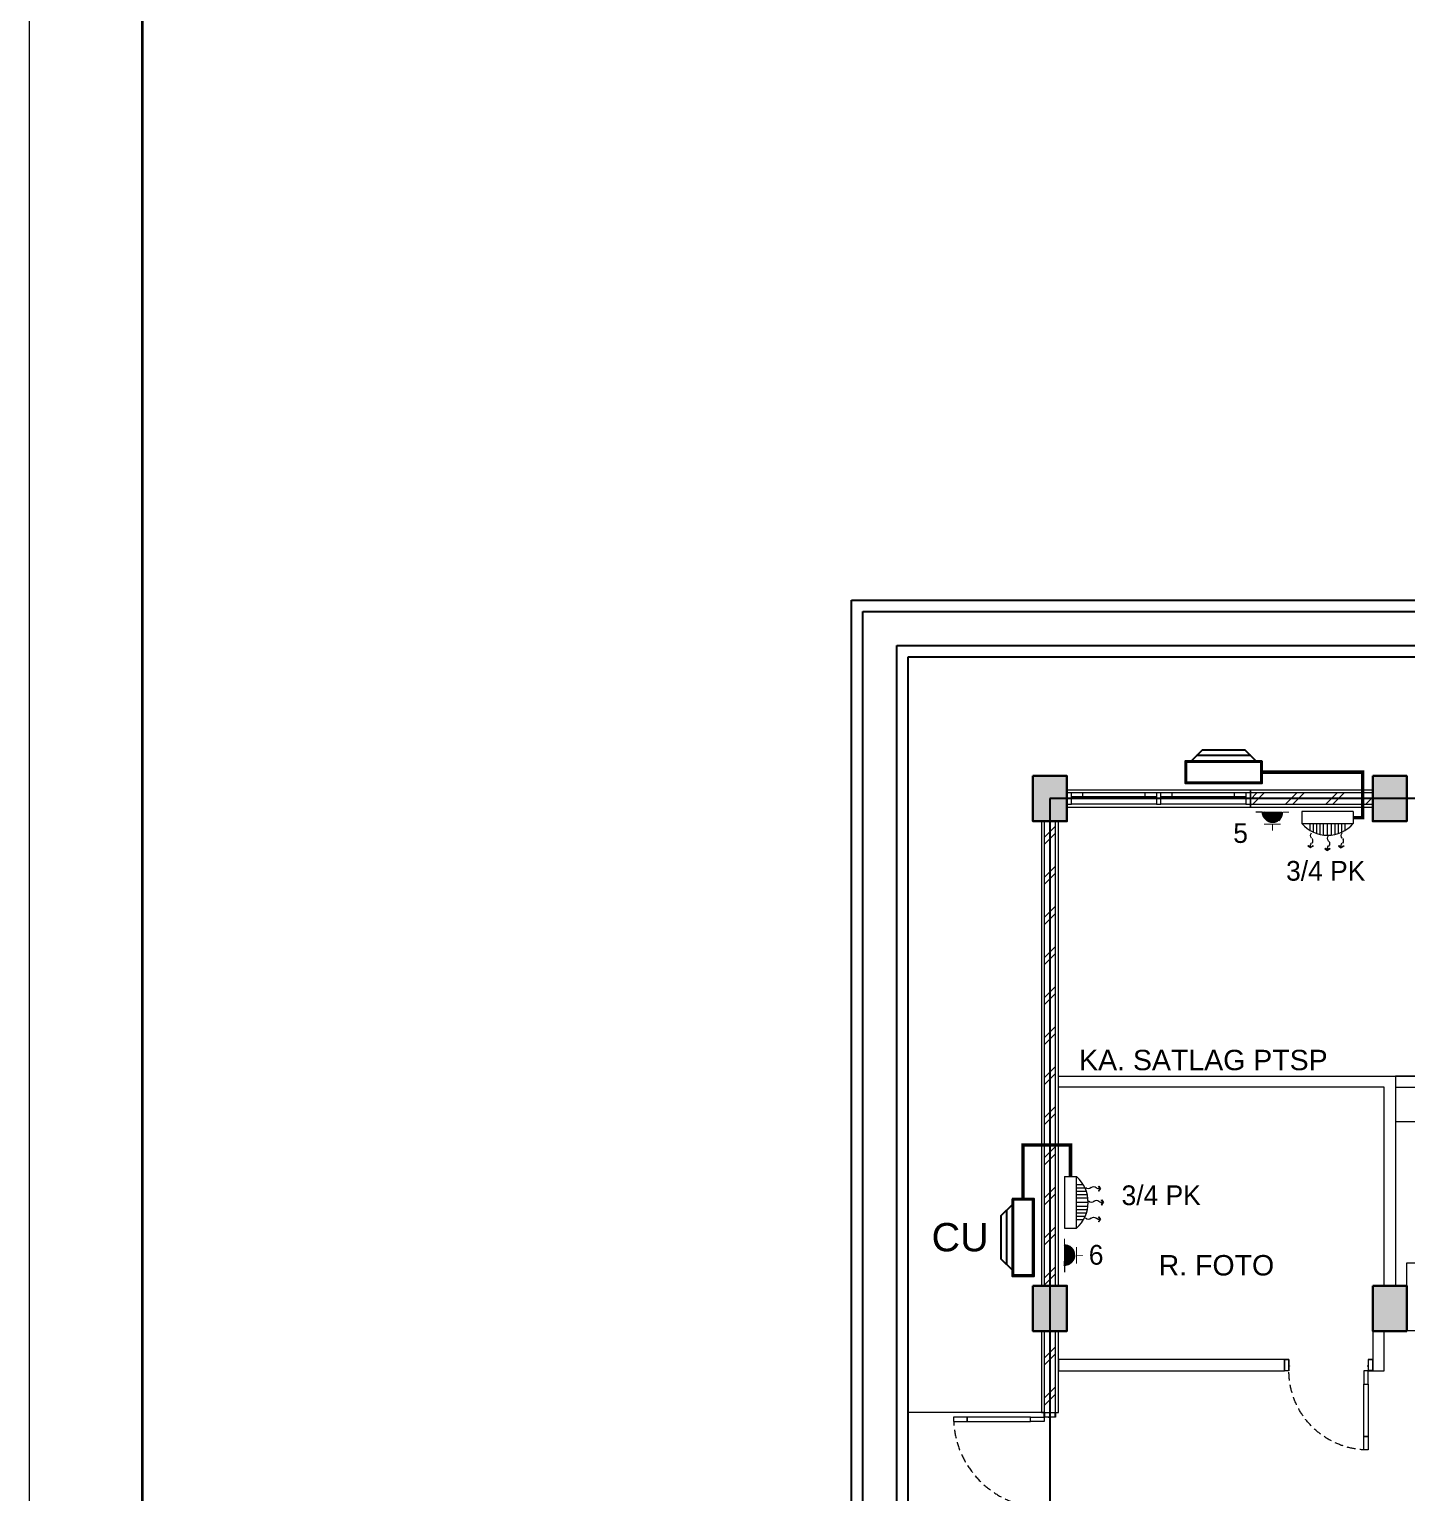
# Model space of a CAD drawing. Header units: millimetres. Extents: x -11 to 19657, y -101 to 50073.
# Drawn here: x 2857 to 5288, y 20580 to 23164 of the extents above; entities that cross this region are included whole.
import ezdxf
from ezdxf.enums import TextEntityAlignment as Align

# ---------------------------------------------------------------- set-up
doc = ezdxf.new("R2010")
doc.units = ezdxf.units.MM
doc.linetypes.add('DASHED', pattern=[0.75, 0.5, -0.25])
doc.linetypes.add('HIDDEN', pattern=[0.375, 0.25, -0.125])
for name, color, linetype in [('AC', 4, 'Continuous'), ('D1', 1, 'Continuous'), ('D2', 3, 'Continuous'), ('potongan', 210, 'Continuous')]:
    doc.layers.add(name, color=color, linetype=linetype)
for name, color, linetype, lineweight in [('ars', 11, 'Continuous', 5), ('dinding', 5, 'Continuous', 15), ('FURNITURE', 163, 'Continuous', 5), ('GRS KOP', 1, 'Continuous', 35), ('KOLOM', 1, 'Continuous', 30), ('kop', 7, 'Continuous', 20), ('kus', 63, 'Continuous', 15), ('LAMPU-LISTRIK', 22, 'Continuous', 0), ('lan', 7, 'Continuous', 15), ('not', 7, 'Continuous', 20), ('Notasi', 2, 'Continuous', 20), ('PARTISI', 190, 'Continuous', 9), ('sol kol', 8, 'Continuous', 0)]:
    doc.layers.add(name, color=color, linetype=linetype, lineweight=lineweight)
doc.layers.add('as', color=1, linetype='Continuous', plot=False)
doc.styles.add('BARU', font='complex.shx')
doc.styles.get("Standard").update_dxf_attribs({"font": 'arial.ttf'})
doc.styles.add('style2', font='verdana.ttf')
pattern_1 = [(45, (6958.166, 18955.88), (-35.35534, 35.35534), []), (45, (6970.666, 18955.88), (-35.35534, 35.35534), [])]

# ---------------------------------------------------------------- blocks, each defined once
blk = doc.blocks.new('K1')
at = {"layer": 'KOLOM'}
blk.add_lwpolyline([(0.2, 0.15), (-0.2, 0.15), (-0.2, -0.15), (0.2, -0.15), (0.2, 0.15)], dxfattribs=at)
blk = doc.blocks.new('P 80')
at = {"linetype": 'HIDDEN', "ltscale": 0.3}
blk.add_lwpolyline([(-0.84, 0.1, -0.414214), (-0.04, 0.9, -1.303225)], format="xyb", dxfattribs=at)
for points in [[(-0.04, 0.9), (-0.08, 0.9), (-0.08, 0.78), (-0.04, 0.78)], [(-0.04, 0.78), (-0.08, 0.78), (-0.08, 0.22), (-0.04, 0.22)], [(-0.04, 0.1), (-0.08, 0.1), (-0.08, 0.22), (-0.04, 0.22)], [(-0.835, 0.06), (-0.84, 0.06), (-0.84, 0.061), (-0.84, 0.1), (-0.88, 0.1), (-0.88, 0), (-0.84, 0), (-0.84, 0.056), (-0.835, 0.058)], [(-0.842, 0.002), (-0.878, 0.002), (-0.878, 0.098), (-0.842, 0.098)], [(-0.045, 0.06), (-0.04, 0.06), (-0.04, 0.061), (-0.04, 0.1), (0, 0.1), (0, 0), (-0.04, 0), (-0.04, 0.056), (-0.045, 0.058)], [(-0.038, 0.002), (-0.002, 0.002), (-0.002, 0.098), (-0.038, 0.098)]]:
    blk.add_lwpolyline(points, close=True)
blk = doc.blocks.new('P 70')
at = {"linetype": 'HIDDEN', "ltscale": 0.3}
blk.add_lwpolyline([(-0.74, 0.1, -0.414214), (-0.04, 0.8, -1.303225)], format="xyb", dxfattribs=at)
for points in [[(-0.04, 0.8), (-0.08, 0.8), (-0.08, 0.68), (-0.04, 0.68)], [(-0.04, 0.68), (-0.08, 0.68), (-0.08, 0.22), (-0.04, 0.22)], [(-0.04, 0.1), (-0.08, 0.1), (-0.08, 0.22), (-0.04, 0.22)], [(-0.735, 0.06), (-0.74, 0.06), (-0.74, 0.061), (-0.74, 0.1), (-0.78, 0.1), (-0.78, 0), (-0.74, 0), (-0.74, 0.056), (-0.735, 0.058)], [(-0.742, 0.002), (-0.778, 0.002), (-0.778, 0.098), (-0.742, 0.098)], [(-0.045, 0.06), (-0.04, 0.06), (-0.04, 0.061), (-0.04, 0.1), (0, 0.1), (0, 0), (-0.04, 0), (-0.04, 0.056), (-0.045, 0.058)], [(-0.038, 0.002), (-0.002, 0.002), (-0.002, 0.098), (-0.038, 0.098)]]:
    blk.add_lwpolyline(points, close=True)
blk = doc.blocks.new('KR 02')
for p, q in [((-0.516, 0.198), (-0.501, 0.2)), ((-0.431, 0.207), (-0.088, 0.241)), ((0, 0.162), (0, -0.162)), ((-0.516, -0.198), (-0.501, -0.2)), ((-0.431, -0.207), (-0.088, -0.241))]:
    blk.add_line(p, q)
for centre, radius, start, end in [((0.127, 0), 0.705, 166.8763, 193.1237), ((-0.511, 0.149), 0.05, 95.7106, 166.8763), ((0.127, 0), 0.645, 163.134, 196.866), ((-0.5, 0.19), 0.01, 343.134, 95.7106), ((0.127, 0), 0.625, 164.1329, 195.8671), ((-0.426, 0.157), 0.05, 95.7106, 164.1329), ((-0.08, 0.162), 0.08, 0, 95.7106), ((-0.511, -0.149), 0.05, 193.1237, 264.2894), ((-0.5, -0.19), 0.01, 264.2894, 16.866), ((-0.426, -0.157), 0.05, 195.8671, 264.2894), ((-0.08, -0.162), 0.08, 264.2894, 0)]:
    blk.add_arc(centre, radius, start, end)
blk = doc.blocks.new('PTSP')
blk.add_lwpolyline([(3.67, 0), (0, 0), (0, -0.4), (3.67, -0.4)], close=True)
blk.add_lwpolyline([(5.05, -0.1), (5.05, -1.648, -0.414214), (4.45, -2.248), (0.1, -2.248), (0.1, -1.648), (4.45, -1.648), (4.45, -0.1)], format="xyb")
at = {"rotation": 270}
for p in [(0.434, -1.315), (0.434, -1.315), (1.434, -1.315), (1.434, -1.315), (2.434, -1.315), (2.434, -1.315), (3.434, -1.315), (3.434, -1.315)]:
    blk.add_blockref('KR 02', p, dxfattribs=at)
at = {"xscale": -1, "rotation": 270}
for p in [(0.434, -2.581), (1.434, -2.581), (1.434, -2.581), (2.434, -2.581), (2.434, -2.581), (3.434, -2.581), (3.434, -2.581)]:
    blk.add_blockref('KR 02', p, dxfattribs=at)
blk = doc.blocks.new('NOTASI RUANG')
at = {"layer": 'not'}
for height, p in [(0.26, (-0.011, 0.3)), (0.175, (-0.009, -0.017))]:
    blk.add_attdef('RUANG', text='', height=height, dxfattribs=at).set_placement(p, align=Align.MIDDLE_CENTER)
blk = doc.blocks.new('H')
at = {"layer": 'LAMPU-LISTRIK', "ltscale": 2}
blk.add_line((2116771, -303777), (2116700, -303777), dxfattribs=at)
at = {"layer": 'LAMPU-LISTRIK', "ltscale": 2, "const_width": 10}
for points in [[(2116880, -303647), (2116880, -303577)], [(2116970, -303647), (2116790, -303647)], [(2116700, -303777), (2116771, -303777)], [(2117060, -303777), (2116989, -303777)]]:
    blk.add_lwpolyline(points, dxfattribs=at)
blk.add_lwpolyline([(2116989, -303777, 1), (2116771, -303777)], format="xyb", dxfattribs=at)
blk = doc.blocks.new('01AROR1k')
for points in [[(21, 21), (16, 26), (0, 0)], [(21, -21), (16, -26), (0, 0)]]:
    blk.add_lwpolyline(points, close=True)
for centre, radius, start, end in [((13, 44), 46, 253.9459, 313.0849), ((68, -15), 35.6, 46.9151, 133.0849), ((120, 40), 40.1, 226.9151, 313.0849)]:
    blk.add_arc(centre, radius, start, end)
blk = doc.blocks.new('FDS')
at = {"layer": 'LAMPU-LISTRIK', "color": 2}
for p, q in [((4834.5, 21594.7), (4834.5, 21573.6)), ((4925.4, 21594.7), (4834.5, 21594.7)), ((4834.5, 21573.6), (4925.4, 21573.6)), ((4849, 21561.6), (4849, 21573.6)), ((4854.9, 21558.5), (4854.9, 21573.6)), ((4861, 21556.1), (4861, 21573.6)), ((4866.8, 21554.5), (4866.8, 21573.6)), ((4872.8, 21553.5), (4872.8, 21573.6)), ((4880, 21553.1), (4880, 21573.6)), ((4887.1, 21553.5), (4887.1, 21573.6)), ((4893.2, 21554.5), (4893.2, 21573.6)), ((4899, 21556.1), (4899, 21573.6)), ((4905, 21558.5), (4905, 21573.6)), ((4910.9, 21561.6), (4910.9, 21573.6)), ((4925.4, 21594.7), (4925.4, 21573.6))]:
    blk.add_line(p, q, dxfattribs=at)
blk.add_arc((4880, 21613.6), 60.5, 221.3856, 318.6144, dxfattribs=at)
at = {"layer": 'LAMPU-LISTRIK', "color": 2, "xscale": -0.1783600000298975, "yscale": 0.1783600000298975, "zscale": 0.17836, "rotation": 270}
for p in [(4850, 21531.2), (4879.9, 21526.2), (4904.1, 21531.1)]:
    blk.add_blockref('01AROR1k', p, dxfattribs=at)
blk = doc.blocks.new('kop')
at = {"layer": 'GRS KOP'}
blk.add_lwpolyline([(1, 54), (83, 54), (83, 1), (1, 1)], close=True, dxfattribs=at)
at = {"layer": 'kop', "color": 7}
blk.add_line((0, 55), (0, 0), dxfattribs=at)
at = {"layer": 'kop', "style": 'BARU', "flags": 4}
for p, height in [((73.8, 5.4), 0.35), ((80.303, 5.382), 0.25), ((73.8, 4.9), 0.35), ((80.303, 4.882), 0.25), ((73.8, 4.4), 0.35), ((80.303, 4.382), 0.25)]:
    blk.add_attdef('-', p, '', height=height, dxfattribs=at)
at = {"layer": 'kop', "flags": 4}
for tag, p in [('AR-00', (78.057, 2.648)), ('00', (81.238, 2.647))]:
    blk.add_attdef(tag, text='', height=0.35, dxfattribs=at).set_placement(p, align=Align.MIDDLE)

msp = doc.modelspace()

# ---------------------------------------------------------------- hatches: boundary and pattern name
at = {"layer": 'ars'}
h = msp.add_hatch(dxfattribs=at)
h.set_pattern_fill('TEMBOK', color=256, scale=50)
h.set_pattern_definition([(45, (7184.166, 18955.88), (-35.35534, 35.35534), []), (45, (7196.666, 18955.88), (-35.35534, 35.35534), [])])
h.paths.add_polyline_path([(5012.17, 21815.88), (5228.17, 21815.88), (5228.17, 21795.88), (5012.17, 21795.88)])
h = msp.add_hatch(dxfattribs=at)
h.set_pattern_fill('TEMBOK', color=256, scale=50)
h.set_pattern_definition(pattern_1)
h.paths.add_polyline_path([(4668.17, 20945.88), (4668.17, 21765.88), (4648.17, 21765.88), (4648.17, 20945.88)])
h = msp.add_hatch(dxfattribs=at)
h.set_pattern_fill('TEMBOK', color=256, scale=50)
h.set_pattern_definition(pattern_1)
h.paths.add_polyline_path([(4668.17, 20721.88), (4668.17, 20865.88), (4648.17, 20865.88), (4648.17, 20721.88)])
at = {"layer": 'potongan', "ltscale": 150}
h = msp.add_hatch(dxfattribs=at)
h.set_pattern_fill('ANSI31', color=256, scale=1.3, angle=-180, style=0)
h.set_pattern_definition([(225, (1209288.64102, 453650.05274), (0.114904851943, -0.114904851943), [])])
edge = h.paths.add_edge_path()
edge.add_ellipse((5051.1, 21781.79), major_axis=(-12.57, -12.57), ratio=1, start_angle=-45, end_angle=135)
edge.add_line((5068.88, 21781.79), (5033.32, 21781.79))
h = msp.add_hatch(dxfattribs=at)
h.set_pattern_fill('ANSI31', color=256, scale=1.3, angle=-90, style=0)
h.set_pattern_definition([(315, (-427184.19543, 1225237.06172), (0.114904851943, 0.114904851943), [])])
edge = h.paths.add_edge_path()
edge.add_ellipse((4684.07, 20999.52), major_axis=(12.57, -12.57), ratio=1, start_angle=-45, end_angle=135)
edge.add_line((4684.07, 21017.3), (4684.07, 20981.74))
at = {"layer": 'sol kol'}
for points in [[(4628.17, 21845.88), (4628.17, 21765.88), (4688.17, 21765.88), (4688.17, 21845.88)], [(5228.17, 21845.88), (5228.17, 21765.88), (5288.17, 21765.88), (5288.17, 21845.88)], [(4628.17, 20945.88), (4628.17, 20865.88), (4688.17, 20865.88), (4688.17, 20945.88)], [(5228.17, 20945.88), (5228.17, 20865.88), (5288.17, 20865.88), (5288.17, 20945.88)]]:
    msp.add_hatch(color=256, dxfattribs=at).paths.add_polyline_path(points)

# ---------------------------------------------------------------- linework, layer by layer
for p, q in [((4308.17, 19255.88), (4308.17, 22155.88)), ((4308.17, 22155.88), (9608.17, 22155.88)), ((4328.17, 19275.88), (4328.17, 22135.88)), ((4328.17, 22135.88), (8088.17, 22135.88)), ((4388.17, 19335.88), (4388.17, 22075.88)), ((4388.17, 22075.88), (8088.17, 22075.88)), ((4408.17, 19355.88), (4408.17, 22055.88)), ((4408.17, 22055.88), (8088.17, 22055.88))]:
    msp.add_line(p, q)
at = {"layer": 'AC'}
for p, q in [((5012.72, 21881.55), (4917.29, 21881.55)), ((4581.65, 21078.83), (4581.65, 20983.4))]:
    msp.add_line(p, q, dxfattribs=at)
for points in [[(5022.48, 21871.82), (5002.96, 21891.29), (4927.05, 21891.29), (4907.52, 21871.82)], [(4591.38, 21088.59), (4571.91, 21069.07), (4571.91, 20993.16), (4591.38, 20973.63)]]:
    msp.add_lwpolyline(points, dxfattribs=at)
for points in [[(5033.14, 21871.82), (4896.86, 21871.82), (4896.86, 21832.88), (5033.14, 21832.88)], [(5031.2, 21869.87), (4898.81, 21869.87), (4898.81, 21834.83), (5031.2, 21834.83)], [(4591.38, 21099.25), (4591.38, 20962.97), (4630.32, 20962.97), (4630.32, 21099.25)], [(4593.33, 21097.31), (4593.33, 20964.92), (4628.37, 20964.92), (4628.37, 21097.31)]]:
    msp.add_lwpolyline(points, close=True, dxfattribs=at)
at = {"layer": 'ars'}
for points in [[(5228.17, 21815.88), (5012.17, 21815.88), (5012.17, 21795.88), (5228.17, 21795.88)], [(4668.17, 20945.88), (4668.17, 21765.88), (4648.17, 21765.88), (4648.17, 20945.88)], [(4668.17, 20721.88), (4668.17, 20865.88), (4648.17, 20865.88), (4648.17, 20721.88)]]:
    msp.add_lwpolyline(points, close=True, dxfattribs=at)
at = {"layer": 'as'}
for points in [[(4658.17, 21805.88), (4658.17, 19605.88)], [(6458.17, 21805.88), (4658.17, 21805.88)]]:
    msp.add_lwpolyline(points, dxfattribs=at)
at = {"layer": 'D2', "linetype": 'DASHED', "ltscale": 60.3, "const_width": 6.06}
for points in [[(5033.14, 21852.35), (5210.25, 21852.35), (5210.25, 21772.19), (5193.8, 21772.19)], [(4610.85, 21099.25), (4610.85, 21194.16), (4694.64, 21194.16), (4694.64, 21138.38)]]:
    msp.add_lwpolyline(points, dxfattribs=at)
at = {"layer": 'dinding'}
for points in [[(5228.17, 21820.88), (5012.17, 21820.88), (5012.17, 21790.88), (5228.17, 21790.88)], [(4673.17, 20945.88), (4673.17, 21765.88), (4643.17, 21765.88), (4643.17, 20945.88)], [(4673.17, 20721.88), (4673.17, 20865.88), (4643.17, 20865.88), (4643.17, 20721.88)]]:
    msp.add_lwpolyline(points, close=True, dxfattribs=at)
at = {"layer": 'kop', "color": 7}
msp.add_line((2856.52, 28663.85), (2856.52, 17663.85), dxfattribs=at)
at = {"layer": 'kus'}
for p, q in [((4846.17, 21815.88), (4696.17, 21815.88)), ((4846.17, 21808.88), (4696.17, 21808.88)), ((4716.17, 21808.88), (4716.17, 21815.88)), ((4826.17, 21808.88), (4826.17, 21815.88)), ((5004.17, 21815.88), (4854.17, 21815.88)), ((5004.17, 21808.88), (4854.17, 21808.88)), ((4874.17, 21808.88), (4874.17, 21815.88)), ((4984.17, 21808.88), (4984.17, 21815.88)), ((4846.17, 21795.88), (4696.17, 21795.88)), ((5004.17, 21795.88), (4854.17, 21795.88))]:
    msp.add_line(p, q, dxfattribs=at)
for points in [[(4696.17, 21815.88), (4688.17, 21815.88), (4688.17, 21795.88), (4696.17, 21795.88)], [(4854.17, 21815.88), (4846.17, 21815.88), (4846.17, 21795.88), (4854.17, 21795.88)], [(5012.17, 21815.88), (5004.17, 21815.88), (5004.17, 21795.88), (5012.17, 21795.88)]]:
    msp.add_lwpolyline(points, close=True, dxfattribs=at)
at = {"layer": 'lan'}
msp.add_line((4648.17, 20721.88), (4408.17, 20721.88), dxfattribs=at)
msp.add_lwpolyline([(5012.17, 21820.88), (4688.17, 21820.88), (4688.17, 21790.88), (5012.17, 21790.88)], close=True, dxfattribs=at)
at = {"layer": 'PARTISI'}
for points in [[(5248.17, 20945.88), (5248.17, 21296.37), (4673.17, 21296.37), (4673.17, 21315.88), (5268.17, 21315.88), (6002.17, 21315.88), (6002.17, 21295.88), (5268.17, 21295.88), (5268.17, 20945.88)], [(4673.17, 20795.88), (5072.17, 20795.88), (5072.17, 20815.88), (4673.17, 20815.88)]]:
    msp.add_lwpolyline(points, close=True, dxfattribs=at)
msp.add_lwpolyline([(5228.17, 20865.88), (5228.17, 20795.88), (5248.17, 20795.88), (5248.17, 20865.88), (5228.17, 20865.88)], dxfattribs=at)

# ---------------------------------------------------------------- block references
at = {"layer": 'D1', "yscale": 0.1637999999111344, "zscale": 0.1638}
for p, xscale, rotation in [((-341693.85, -27976.82), -0.1637999999102249, 180), ((54442.68, -325745.43), -0.1637999999111344, 270)]:
    msp.add_blockref('H', p, dxfattribs=dict(at, xscale=xscale, rotation=rotation))
at = {"layer": 'FURNITURE', "xscale": 200, "yscale": 200, "zscale": 200}
msp.add_blockref('PTSP', (5268.17, 21315.88), dxfattribs=at)
at = {"layer": 'KOLOM', "xscale": 200, "yscale": 200, "zscale": 200, "rotation": 90}
for p in [(4658.17, 21805.88), (5258.17, 21805.88), (4658.17, 20905.88), (5258.17, 20905.88)]:
    msp.add_blockref('K1', p, dxfattribs=at)
at = {"layer": 'kop', "xscale": 200, "yscale": 200, "zscale": 200}
msp.add_blockref('kop', (2856.52, 17663.85), dxfattribs=at)
at = {"layer": 'kus', "yscale": 200, "zscale": 200}
for name, p, xscale, rotation in [('P 70', (5228.17, 20815.88), -200, 180), ('P 80', (4668.17, 20721.88), 200, 89.99999998696829)]:
    msp.add_blockref(name, p, dxfattribs=dict(at, xscale=xscale, rotation=rotation))
at = {"layer": 'lan'}
msp.add_blockref('FDS', (268.43, 188.02), dxfattribs=at)
at = {"layer": 'lan', "rotation": 90}
msp.add_blockref('FDS', (26278.81, 16213.02), dxfattribs=at)
at = {"layer": 'Notasi'}
ref = msp.add_blockref('NOTASI RUANG', (4930.88, 21298.79), dxfattribs=dict(at, xscale=151.7750944366926, yscale=151.7750944366926, zscale=151.775094436689))
ref.add_attrib('RUANG', 'KA. SATLAG PTSP', dxfattribs={"layer": 'not', "height": 36}).set_placement((4929.18, 21344.29), align=Align.MIDDLE_CENTER)
ref = msp.add_blockref('NOTASI RUANG', (4953.88, 20936.47), dxfattribs=dict(at, xscale=151.7750944366926, yscale=151.7750944366926, zscale=151.775094436689))
ref.add_attrib('RUANG', 'R. FOTO', dxfattribs={"layer": 'not', "height": 36}).set_placement((4952.19, 20981.97), align=Align.MIDDLE_CENTER)

# ---------------------------------------------------------------- texts
at = {"color": 0, "char_height": 34.8365, "width": 386.3687, "attachment_point": 3, "style": 'style2'}
for s, insert in [('{\\fCentury Gothic|b0|i0|c0|p34;5}', (5007.85, 21762.36)), ('{\\fCentury Gothic|b0|i0|c0|p34;3/4 PK}', (5215.02, 21695.71)), ('{\\fCentury Gothic|b0|i0|c0|p34;3/4 PK}', (4924.63, 21122.95)), ('{\\fCentury Gothic|b0|i0|c0|p34;6}', (4752.81, 21017.85))]:
    msp.add_mtext(s, dxfattribs=dict(at, insert=insert))
at = {"layer": 'not', "insert": (4449.31, 21056.53), "char_height": 50, "attachment_point": 1}
msp.add_mtext_dynamic_manual_height_columns('\\pi0.04501;CU', width=0.287, gutter_width=12.5, heights=[0], dxfattribs=at)

doc.saveas('drawing.dxf')
